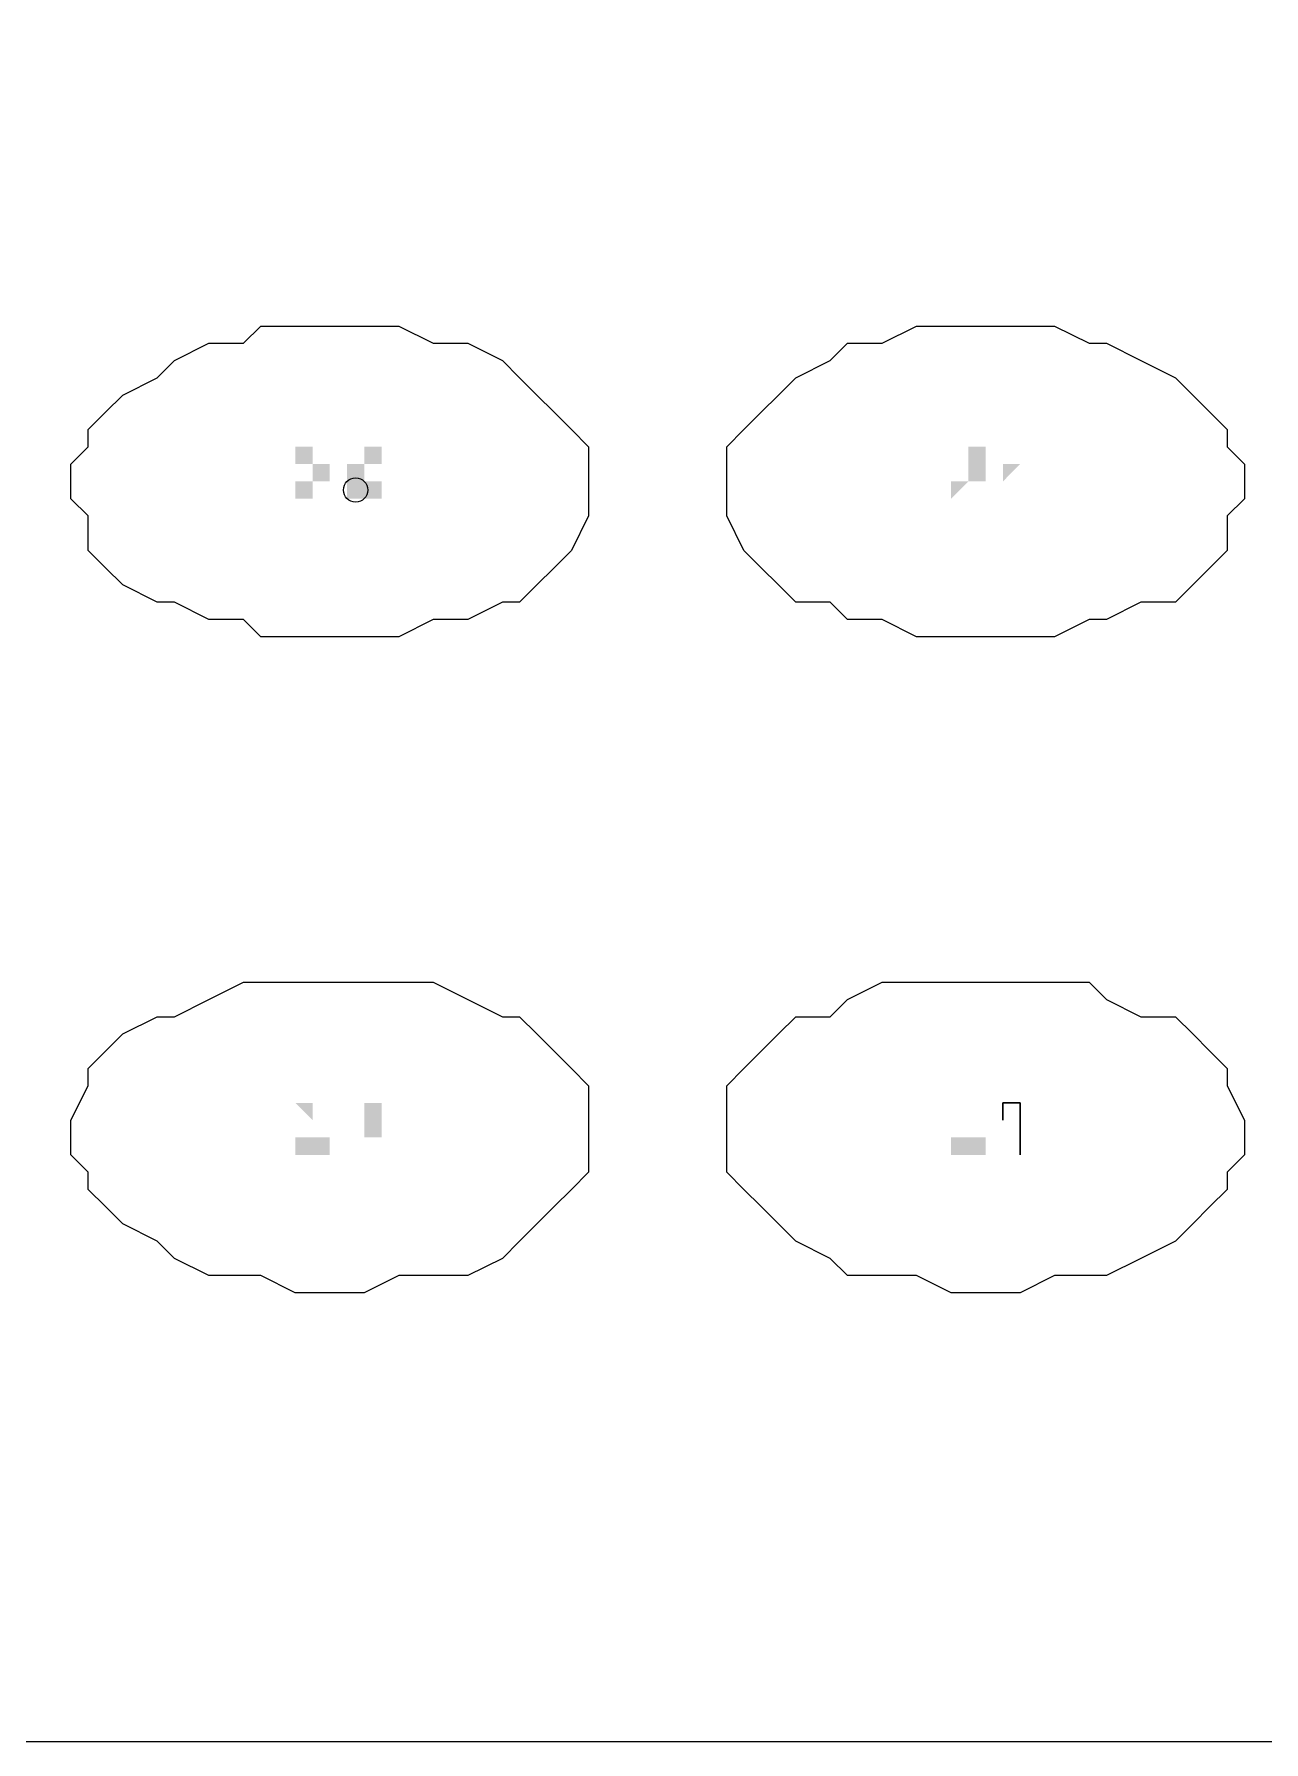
# Model space of a CAD drawing. Header units: millimetres. Extents: x 32.6 to 80.6, y 6.1 to 11.9.
# Drawn here: x 71.021 to 71.97, y 6.112 to 7.429 of the extents above; entities that cross this region are included whole.
import ezdxf

# ---------------------------------------------------------------- set-up
doc = ezdxf.new("R2010")
doc.units = ezdxf.units.MM

msp = doc.modelspace()

# ---------------------------------------------------------------- hatches: boundary and pattern name
for points in [[(71.2495, 7.0704), (71.2229, 7.0704), (71.2229, 7.0704), (71.2229, 7.0704), (71.2229, 7.0704), (71.2229, 7.0704), (71.2229, 7.0704), (71.2229, 7.0704), (71.2229, 7.0704), (71.2229, 7.0704), (71.2229, 7.0704), (71.2229, 7.0704), (71.2229, 7.0704), (71.2229, 7.0704), (71.2229, 7.0704), (71.2229, 7.0704), (71.2229, 7.0704), (71.2229, 7.0704), (71.2229, 7.0704), (71.2229, 7.0704), (71.2229, 7.0704), (71.2229, 7.0704), (71.2229, 7.0837), (71.2229, 7.0837), (71.2229, 7.0837), (71.2229, 7.0837), (71.2362, 7.0837), (71.2362, 7.0837), (71.2362, 7.0837), (71.2362, 7.0837), (71.2362, 7.0837), (71.2362, 7.0837), (71.2362, 7.0837), (71.2362, 7.0837), (71.2362, 7.0837), (71.2362, 7.0837), (71.2362, 7.0837), (71.2362, 7.0837), (71.2362, 7.0837), (71.2362, 7.0837), (71.2362, 7.0837), (71.2362, 7.0837), (71.2362, 7.0837), (71.2362, 7.0837), (71.2362, 7.0837), (71.2362, 7.0837), (71.2362, 7.0837), (71.2362, 7.0837), (71.2362, 7.0837), (71.2362, 7.0837), (71.2362, 7.0837), (71.2362, 7.0837), (71.2362, 7.0837), (71.2362, 7.0837), (71.2362, 7.0971), (71.2495, 7.0971), (71.2495, 7.0971), (71.2495, 7.0971), (71.2495, 7.0971), (71.2495, 7.0971), (71.2495, 7.0971), (71.2495, 7.0971), (71.2495, 7.0971), (71.2495, 7.0971), (71.2495, 7.0971), (71.2495, 7.0971), (71.2495, 7.0971), (71.2495, 7.0971), (71.2495, 7.0971), (71.2495, 7.0971), (71.2495, 7.0971), (71.2495, 7.0971), (71.2495, 7.0971), (71.2495, 7.0971), (71.2495, 7.0971), (71.2495, 7.0971), (71.2495, 7.0971), (71.2495, 7.0971), (71.2495, 7.0971), (71.2495, 7.0971), (71.2495, 7.0971), (71.2495, 7.0971), (71.2495, 7.0971), (71.2495, 7.1104), (71.2495, 7.1104), (71.2362, 7.1104), (71.2362, 7.1104), (71.2362, 7.1104), (71.2362, 7.1104), (71.2362, 7.1104), (71.2362, 7.1104), (71.2362, 7.1104), (71.2362, 7.1104), (71.2362, 7.1104), (71.2362, 7.1104), (71.2362, 7.1104), (71.2362, 7.1104), (71.2362, 7.1104), (71.2362, 7.1104), (71.2362, 7.1104), (71.2362, 7.1104), (71.2362, 7.1104), (71.2362, 7.1104), (71.2362, 7.1104), (71.2362, 7.0971), (71.2362, 7.0971), (71.2362, 7.0971), (71.2362, 7.0971), (71.2362, 7.0971), (71.2362, 7.0971), (71.2362, 7.0971), (71.2362, 7.0971), (71.2362, 7.0971), (71.2362, 7.0971), (71.2362, 7.0971), (71.2362, 7.0971), (71.2362, 7.0971), (71.2362, 7.0971), (71.2229, 7.0971), (71.2229, 7.0971), (71.2229, 7.0971), (71.2229, 7.0971), (71.2229, 7.0971), (71.2229, 7.0971), (71.2229, 7.0971), (71.2229, 7.0971), (71.2229, 7.0971), (71.2229, 7.0971), (71.2229, 7.0971), (71.2229, 7.1104), (71.2229, 7.1104), (71.2229, 7.1104), (71.2229, 7.1104), (71.2229, 7.1104), (71.2229, 7.1104), (71.2229, 7.1104), (71.2229, 7.1104), (71.2229, 7.1104), (71.2362, 7.1104), (71.2362, 7.1104), (71.2362, 7.1104), (71.2362, 7.1104), (71.2362, 7.1104), (71.2362, 7.1104), (71.2362, 7.1104), (71.2362, 7.1104), (71.2362, 7.1104), (71.2362, 7.1104), (71.2362, 7.1104), (71.2362, 7.1104), (71.2362, 7.1104), (71.2362, 7.1104), (71.2362, 7.1104), (71.2362, 7.1104), (71.2362, 7.1104), (71.2362, 7.1104), (71.2362, 7.1104), (71.2362, 7.1104), (71.2362, 7.1104), (71.2362, 7.1104), (71.2362, 7.1104), (71.2362, 7.1104), (71.2495, 7.1104), (71.2495, 7.1104), (71.2495, 7.1104), (71.2495, 7.1104), (71.2495, 7.1104), (71.2495, 7.1104), (71.2495, 7.1104), (71.2495, 7.1104), (71.2495, 7.1104), (71.2495, 7.1104), (71.2495, 7.1104), (71.2495, 7.1104), (71.2495, 7.1104), (71.2495, 7.1104), (71.2495, 7.1104), (71.2495, 7.1104), (71.2495, 7.1104), (71.2495, 7.0971), (71.2495, 7.0971), (71.2495, 7.0971), (71.2495, 7.0971), (71.2495, 7.0971), (71.2495, 7.0971), (71.2495, 7.0971), (71.2495, 7.0971), (71.2495, 7.0971), (71.2495, 7.0971), (71.2495, 7.0971), (71.2495, 7.0971), (71.2495, 7.0971), (71.2495, 7.0971), (71.2495, 7.0971), (71.2495, 7.0971), (71.2495, 7.0971), (71.2495, 7.0971), (71.2495, 7.0971), (71.2495, 7.0971), (71.2495, 7.0971), (71.2495, 7.0971), (71.2495, 7.0971), (71.2495, 7.0971), (71.2495, 7.0971), (71.2495, 7.0837), (71.2495, 7.0837), (71.2495, 7.0837), (71.2495, 7.0837), (71.2495, 7.0837), (71.2495, 7.0837), (71.2495, 7.0837), (71.2495, 7.0837), (71.2495, 7.0837), (71.2495, 7.0837), (71.2495, 7.0837), (71.2495, 7.0837), (71.2495, 7.0837), (71.2495, 7.0837), (71.2495, 7.0837), (71.2495, 7.0837), (71.2495, 7.0837), (71.2495, 7.0837), (71.2362, 7.0837), (71.2362, 7.0837), (71.2362, 7.0837), (71.2362, 7.0837), (71.2362, 7.0837), (71.2362, 7.0837), (71.2362, 7.0837), (71.2362, 7.0837), (71.2362, 7.0837), (71.2362, 7.0837), (71.2362, 7.0837), (71.2362, 7.0837), (71.2362, 7.0837), (71.2362, 7.0837), (71.2362, 7.0837), (71.2362, 7.0704), (71.2362, 7.0704), (71.2362, 7.0704), (71.2362, 7.0704), (71.2362, 7.0704), (71.2362, 7.0704), (71.2362, 7.0704), (71.2362, 7.0704), (71.2362, 7.0704), (71.2362, 7.0704), (71.2362, 7.0704), (71.2362, 7.0704), (71.2495, 7.0704)], [(71.2628, 7.0837), (71.2628, 7.0837), (71.2628, 7.0837), (71.2628, 7.0971), (71.2628, 7.0971), (71.2628, 7.0971), (71.2628, 7.0971), (71.2628, 7.0971), (71.2628, 7.0971), (71.2628, 7.0971), (71.2628, 7.0971), (71.2628, 7.0971), (71.2628, 7.0971), (71.2628, 7.0971), (71.2628, 7.0971), (71.2628, 7.0971), (71.2628, 7.0971), (71.2761, 7.0971), (71.2761, 7.0971), (71.2761, 7.0971), (71.2761, 7.0971), (71.2761, 7.0971), (71.2761, 7.0971), (71.2761, 7.0971), (71.2761, 7.0971), (71.2761, 7.0971), (71.2761, 7.0971), (71.2761, 7.0971), (71.2761, 7.0971), (71.2761, 7.0971), (71.2761, 7.0971), (71.2761, 7.0971), (71.2761, 7.0971), (71.2761, 7.0971), (71.2761, 7.0971), (71.2761, 7.0971), (71.2761, 7.0971), (71.2761, 7.0971), (71.2761, 7.0971), (71.2761, 7.0971), (71.2761, 7.0971), (71.2761, 7.0971), (71.2761, 7.0837), (71.2761, 7.0837), (71.2761, 7.0837), (71.2894, 7.0837), (71.2894, 7.0837), (71.2894, 7.0837), (71.2894, 7.0837), (71.2894, 7.0837), (71.2894, 7.0837), (71.2894, 7.0837), (71.2894, 7.0837), (71.2894, 7.0837), (71.2894, 7.0837), (71.2894, 7.0837), (71.2894, 7.0837), (71.2894, 7.0837), (71.2894, 7.0837), (71.2894, 7.0837), (71.2894, 7.0837), (71.2894, 7.0837), (71.2894, 7.0837), (71.2894, 7.0837), (71.2894, 7.0837), (71.2894, 7.0837), (71.2894, 7.0837), (71.2894, 7.0704), (71.2894, 7.0704), (71.2894, 7.0704), (71.2894, 7.0704), (71.2894, 7.0704), (71.2894, 7.0704), (71.2894, 7.0704), (71.2761, 7.0704), (71.2761, 7.0704), (71.2761, 7.0704), (71.2761, 7.0704), (71.2761, 7.0704), (71.2761, 7.0704), (71.2761, 7.0704), (71.2761, 7.0704), (71.2761, 7.0704), (71.2761, 7.0704), (71.2761, 7.0704), (71.2761, 7.0704), (71.2761, 7.0704), (71.2761, 7.0704), (71.2761, 7.0704), (71.2761, 7.0704), (71.2761, 7.0704), (71.2761, 7.0704), (71.2761, 7.0704), (71.2761, 7.0704), (71.2761, 7.0704), (71.2761, 7.0704), (71.2761, 7.0704), (71.2761, 7.0704), (71.2761, 7.0704), (71.2761, 7.0704), (71.2761, 7.0704), (71.2761, 7.0704), (71.2628, 7.0704), (71.2628, 7.0704), (71.2628, 7.0704), (71.2628, 7.0704), (71.2628, 7.0704), (71.2628, 7.0704), (71.2628, 7.0704), (71.2628, 7.0704), (71.2628, 7.0704), (71.2628, 7.0704), (71.2628, 7.0704), (71.2628, 7.0704), (71.2628, 7.0704), (71.2628, 7.0704), (71.2628, 7.0704), (71.2628, 7.0704), (71.2628, 7.0704), (71.2628, 7.0704), (71.2628, 7.0704), (71.2628, 7.0704), (71.2628, 7.0704), (71.2628, 7.0704), (71.2628, 7.0704), (71.2628, 7.0704), (71.2628, 7.0704), (71.2628, 7.0704), (71.2628, 7.0704), (71.2628, 7.0704), (71.2628, 7.0704), (71.2628, 7.0704), (71.2628, 7.0704), (71.2628, 7.0837), (71.2628, 7.0837), (71.2628, 7.0837), (71.2628, 7.0837), (71.2628, 7.0837), (71.2628, 7.0837), (71.2628, 7.0837), (71.2628, 7.0837), (71.2628, 7.0837), (71.2628, 7.0837), (71.2628, 7.0837), (71.2628, 7.0837), (71.2628, 7.0837), (71.2628, 7.0837), (71.2628, 7.0837), (71.2628, 7.0837), (71.2628, 7.0837), (71.2628, 7.0837), (71.2628, 7.0837), (71.2628, 7.0837), (71.2628, 7.0837), (71.2628, 7.0971), (71.2628, 7.0971), (71.2628, 7.0971), (71.2628, 7.0971), (71.2628, 7.0971), (71.2628, 7.0971), (71.2628, 7.0971), (71.2628, 7.0971), (71.2628, 7.0971), (71.2628, 7.0971), (71.2628, 7.0971), (71.2628, 7.0971), (71.2628, 7.0971), (71.2628, 7.0971), (71.2628, 7.0971), (71.2628, 7.0971), (71.2628, 7.0971), (71.2628, 7.0971), (71.2628, 7.0971), (71.2628, 7.0971), (71.2628, 7.0971), (71.2628, 7.0971), (71.2628, 7.0971), (71.2628, 7.0971), (71.2628, 7.1104), (71.2628, 7.1104), (71.2628, 7.1104), (71.2628, 7.1104), (71.2628, 7.1104), (71.2628, 7.1104), (71.2628, 7.1104), (71.2628, 7.1104), (71.2628, 7.1104), (71.2628, 7.1104), (71.2628, 7.1104), (71.2628, 7.1104), (71.2628, 7.1104), (71.2628, 7.1104), (71.2628, 7.1104), (71.2628, 7.1104), (71.2628, 7.1104), (71.2628, 7.1104), (71.2628, 7.1104), (71.2628, 7.1104), (71.2628, 7.1104), (71.2761, 7.1104), (71.2761, 7.1104), (71.2761, 7.1104), (71.2761, 7.1104), (71.2761, 7.1104), (71.2761, 7.1104), (71.2761, 7.1104), (71.2761, 7.1104), (71.2761, 7.1104), (71.2761, 7.1104), (71.2761, 7.1104), (71.2761, 7.1104), (71.2761, 7.1104), (71.2761, 7.1104), (71.2761, 7.1104), (71.2761, 7.1104), (71.2761, 7.1104), (71.2761, 7.1104), (71.2761, 7.1104), (71.2761, 7.1104), (71.2761, 7.1104), (71.2761, 7.1104), (71.2761, 7.1104), (71.2761, 7.1104), (71.2761, 7.1104), (71.2761, 7.1104), (71.2761, 7.1104), (71.2894, 7.1104), (71.2894, 7.0971), (71.2894, 7.0971), (71.2894, 7.0971), (71.2894, 7.0971), (71.2894, 7.0971), (71.2894, 7.0971), (71.2894, 7.0971), (71.2894, 7.0971), (71.2761, 7.0971), (71.2761, 7.0971), (71.2761, 7.0971), (71.2761, 7.0971), (71.2761, 7.0971), (71.2761, 7.0971), (71.2761, 7.0971), (71.2761, 7.0971), (71.2761, 7.0971), (71.2761, 7.0971), (71.2761, 7.1104), (71.2761, 7.1104), (71.2761, 7.1104), (71.2761, 7.1104), (71.2761, 7.1104), (71.2761, 7.1104), (71.2761, 7.1104), (71.2761, 7.1104), (71.2761, 7.1104), (71.2761, 7.1104), (71.2761, 7.1104), (71.2761, 7.1104), (71.2761, 7.1104), (71.2761, 7.1104), (71.2761, 7.1104), (71.2628, 7.1104), (71.2628, 7.1104), (71.2628, 7.1104), (71.2628, 7.1104), (71.2628, 7.1104), (71.2628, 7.1104), (71.2628, 7.0971), (71.2628, 7.0971), (71.2628, 7.0971), (71.2628, 7.0971), (71.2628, 7.0971), (71.2628, 7.0971), (71.2628, 7.0971), (71.2628, 7.0971), (71.2628, 7.0971), (71.2628, 7.0971), (71.2628, 7.0971), (71.2628, 7.0971), (71.2628, 7.0971), (71.2628, 7.0971), (71.2628, 7.0971), (71.2628, 7.0971), (71.2628, 7.0971), (71.2628, 7.0971), (71.2628, 7.0971), (71.2628, 7.0971), (71.2628, 7.0971), (71.2628, 7.0971), (71.2628, 7.0971), (71.2628, 7.0971), (71.2628, 7.0971), (71.2628, 7.0837), (71.2628, 7.0837), (71.2628, 7.0837)], [(71.7553, 7.0704), (71.7286, 7.0704), (71.7286, 7.0704), (71.7286, 7.0704), (71.7286, 7.0704), (71.7286, 7.0704), (71.7286, 7.0704), (71.7286, 7.0704), (71.7286, 7.0704), (71.7286, 7.0704), (71.7286, 7.0704), (71.7286, 7.0704), (71.7286, 7.0704), (71.7286, 7.0704), (71.7286, 7.0704), (71.7286, 7.0704), (71.7286, 7.0704), (71.7286, 7.0704), (71.7286, 7.0704), (71.7286, 7.0704), (71.7286, 7.0704), (71.7286, 7.0704), (71.7286, 7.0837), (71.7286, 7.0837), (71.7286, 7.0837), (71.7286, 7.0837), (71.7286, 7.0837), (71.7286, 7.0837), (71.7286, 7.0837), (71.7286, 7.0837), (71.7286, 7.0837), (71.7286, 7.0837), (71.7286, 7.0837), (71.7286, 7.0837), (71.7286, 7.0837), (71.7286, 7.0837), (71.742, 7.0837), (71.742, 7.0837), (71.742, 7.0837), (71.742, 7.0837), (71.742, 7.0837), (71.742, 7.0837), (71.742, 7.0837), (71.742, 7.0837), (71.742, 7.0837), (71.742, 7.0837), (71.742, 7.0837), (71.742, 7.0837), (71.742, 7.0837), (71.742, 7.0837), (71.742, 7.0837), (71.742, 7.0837), (71.742, 7.0837), (71.742, 7.0837), (71.742, 7.0971), (71.742, 7.0971), (71.742, 7.0971), (71.742, 7.0971), (71.742, 7.0971), (71.742, 7.0971), (71.742, 7.0971), (71.742, 7.0971), (71.742, 7.0971), (71.742, 7.0971), (71.742, 7.0971), (71.742, 7.0971), (71.742, 7.0971), (71.742, 7.0971), (71.742, 7.0971), (71.742, 7.0971), (71.742, 7.0971), (71.742, 7.0971), (71.742, 7.0971), (71.742, 7.0971), (71.742, 7.0971), (71.742, 7.0971), (71.742, 7.0971), (71.742, 7.0971), (71.742, 7.0971), (71.742, 7.0971), (71.742, 7.0971), (71.742, 7.0971), (71.742, 7.0971), (71.742, 7.1104), (71.742, 7.1104), (71.742, 7.1104), (71.742, 7.1104), (71.742, 7.1104), (71.742, 7.1104), (71.742, 7.1104), (71.742, 7.1104), (71.742, 7.1104), (71.742, 7.1104), (71.742, 7.1104), (71.742, 7.1104), (71.742, 7.1104), (71.742, 7.1104), (71.742, 7.1104), (71.742, 7.1104), (71.7286, 7.1104), (71.7286, 7.1104), (71.7286, 7.1104), (71.7286, 7.1104), (71.7286, 7.1104), (71.7286, 7.0971), (71.7286, 7.0971), (71.7286, 7.0971), (71.7286, 7.0971), (71.7286, 7.0971), (71.7286, 7.0971), (71.7286, 7.0971), (71.7286, 7.0971), (71.7286, 7.0971), (71.7286, 7.0971), (71.7286, 7.0971), (71.7286, 7.0971), (71.7286, 7.0971), (71.7286, 7.0971), (71.7286, 7.0971), (71.7286, 7.0971), (71.7286, 7.0971), (71.7286, 7.0971), (71.7286, 7.0971), (71.7286, 7.0971), (71.7286, 7.0971), (71.7286, 7.0971), (71.7286, 7.0971), (71.7286, 7.0971), (71.7286, 7.0971), (71.7286, 7.1104), (71.7286, 7.1104), (71.7286, 7.1104), (71.7286, 7.1104), (71.7286, 7.1104), (71.7286, 7.1104), (71.7286, 7.1104), (71.7286, 7.1104), (71.7286, 7.1104), (71.7286, 7.1104), (71.7286, 7.1104), (71.7286, 7.1104), (71.7286, 7.1104), (71.7286, 7.1104), (71.7286, 7.1104), (71.7286, 7.1104), (71.7286, 7.1104), (71.7286, 7.1104), (71.7286, 7.1104), (71.742, 7.1104), (71.742, 7.1104), (71.742, 7.1104), (71.742, 7.1104), (71.742, 7.1104), (71.742, 7.1104), (71.742, 7.1104), (71.742, 7.1104), (71.742, 7.1104), (71.742, 7.1104), (71.742, 7.1104), (71.742, 7.1104), (71.742, 7.1104), (71.742, 7.1104), (71.742, 7.1104), (71.742, 7.1104), (71.742, 7.1104), (71.742, 7.1104), (71.742, 7.1104), (71.742, 7.1104), (71.742, 7.1104), (71.742, 7.1104), (71.742, 7.1104), (71.742, 7.1104), (71.742, 7.1104), (71.742, 7.1104), (71.7553, 7.1104), (71.7553, 7.1104), (71.7553, 7.1104), (71.7553, 7.1104), (71.7553, 7.1104), (71.7553, 7.0971), (71.7553, 7.0971), (71.7553, 7.0971), (71.7553, 7.0971), (71.7553, 7.0971), (71.7553, 7.0971), (71.7553, 7.0971), (71.7553, 7.0971), (71.7553, 7.0971), (71.7553, 7.0971), (71.7553, 7.0971), (71.7553, 7.0971), (71.7553, 7.0971), (71.7553, 7.0971), (71.7553, 7.0971), (71.7553, 7.0971), (71.7553, 7.0971), (71.7553, 7.0971), (71.7553, 7.0971), (71.7553, 7.0971), (71.7553, 7.0971), (71.7553, 7.0971), (71.7553, 7.0971), (71.7553, 7.0971), (71.7553, 7.0971), (71.7553, 7.0837), (71.7553, 7.0837), (71.7553, 7.0837), (71.742, 7.0837), (71.742, 7.0837), (71.742, 7.0837), (71.742, 7.0837), (71.742, 7.0837), (71.742, 7.0837), (71.742, 7.0837), (71.742, 7.0837), (71.742, 7.0837), (71.742, 7.0837), (71.742, 7.0837), (71.742, 7.0837), (71.742, 7.0837), (71.742, 7.0837), (71.742, 7.0837), (71.742, 7.0837), (71.742, 7.0837), (71.742, 7.0837), (71.742, 7.0837), (71.742, 7.0837), (71.742, 7.0837), (71.742, 7.0837), (71.742, 7.0837), (71.742, 7.0837), (71.742, 7.0837), (71.742, 7.0837), (71.742, 7.0837), (71.742, 7.0837), (71.742, 7.0837), (71.742, 7.0837), (71.7286, 7.0704), (71.7286, 7.0704), (71.7286, 7.0704), (71.7286, 7.0704), (71.7286, 7.0704), (71.7286, 7.0704), (71.7286, 7.0704), (71.7286, 7.0704), (71.7286, 7.0704), (71.7286, 7.0704), (71.7286, 7.0704), (71.7286, 7.0704), (71.7553, 7.0704)], [(71.7819, 7.1104), (71.7819, 7.1104), (71.7819, 7.1104), (71.7819, 7.1104), (71.7819, 7.0971), (71.7819, 7.0971), (71.7819, 7.0971), (71.7819, 7.0971), (71.7819, 7.0971), (71.7819, 7.0971), (71.7819, 7.0971), (71.7819, 7.0971), (71.7819, 7.0971), (71.7819, 7.0971), (71.7819, 7.0971), (71.7819, 7.0971), (71.7819, 7.0971), (71.7819, 7.0971), (71.7819, 7.0971), (71.7819, 7.0971), (71.7819, 7.0971), (71.7819, 7.0971), (71.7819, 7.0971), (71.7819, 7.0971), (71.7819, 7.0971), (71.7819, 7.0971), (71.7819, 7.0971), (71.7819, 7.0971), (71.7819, 7.0971), (71.7819, 7.0971), (71.7819, 7.0971), (71.7686, 7.0837), (71.7686, 7.0837), (71.7686, 7.0837), (71.7686, 7.0837), (71.7686, 7.0837), (71.7686, 7.0837), (71.7686, 7.0837), (71.7686, 7.0837), (71.7686, 7.0837), (71.7686, 7.0837), (71.7686, 7.0837), (71.7686, 7.0837), (71.7686, 7.0837), (71.7686, 7.0837), (71.7686, 7.0837), (71.7686, 7.0837), (71.7686, 7.0837), (71.7686, 7.0837), (71.7686, 7.0837), (71.7686, 7.0837), (71.7686, 7.0837), (71.7686, 7.0837), (71.7686, 7.0837), (71.7686, 7.0837), (71.7686, 7.0704), (71.7686, 7.0704), (71.7686, 7.0704), (71.7686, 7.0704), (71.7686, 7.0704), (71.7686, 7.0704), (71.7686, 7.0704), (71.7686, 7.0704), (71.7686, 7.0704), (71.7686, 7.0704), (71.7686, 7.0704), (71.7686, 7.0704), (71.7686, 7.0704), (71.7686, 7.0704), (71.7686, 7.0704), (71.7686, 7.0704), (71.7686, 7.0704), (71.7686, 7.0704), (71.7686, 7.0704), (71.7686, 7.0704), (71.7686, 7.0704), (71.7686, 7.0704), (71.7686, 7.0704), (71.7686, 7.0704), (71.7686, 7.0704), (71.7686, 7.0704), (71.7686, 7.0704), (71.7686, 7.0704), (71.7686, 7.0704), (71.7686, 7.0704), (71.7686, 7.0704), (71.7686, 7.0704), (71.7686, 7.0704), (71.7686, 7.0704), (71.7686, 7.0704), (71.7686, 7.0837), (71.7686, 7.0837), (71.7686, 7.0837), (71.7686, 7.0837), (71.7686, 7.0837), (71.7686, 7.0837), (71.7686, 7.0837), (71.7686, 7.0837), (71.7686, 7.0837), (71.7686, 7.0837), (71.7686, 7.0837), (71.7686, 7.0837), (71.7686, 7.0837), (71.7686, 7.0837), (71.7686, 7.0837), (71.7686, 7.0837), (71.7686, 7.0837), (71.7686, 7.0837), (71.7686, 7.0837), (71.7686, 7.0837), (71.7686, 7.0837), (71.7686, 7.0837), (71.7686, 7.0971), (71.7686, 7.0971), (71.7686, 7.0971), (71.7686, 7.0971), (71.7686, 7.0971), (71.7686, 7.0971), (71.7686, 7.0971), (71.7686, 7.0971), (71.7686, 7.0971), (71.7686, 7.0971), (71.7686, 7.0971), (71.7686, 7.0971), (71.7686, 7.0971), (71.7686, 7.0971), (71.7686, 7.0971), (71.7686, 7.0971), (71.7686, 7.0971), (71.7686, 7.0971), (71.7686, 7.0971), (71.7819, 7.0971), (71.7819, 7.0971), (71.7819, 7.0971), (71.7819, 7.0971), (71.7819, 7.0971), (71.7819, 7.0971), (71.7819, 7.0971), (71.7819, 7.0971), (71.7819, 7.1104), (71.7819, 7.1104), (71.7553, 7.1104), (71.7553, 7.1104), (71.7819, 7.1104)], [(71.2495, 6.5913), (71.2495, 6.5913), (71.2495, 6.5913), (71.2495, 6.5913), (71.2495, 6.5913), (71.2495, 6.5913), (71.2495, 6.5913), (71.2495, 6.5913), (71.2495, 6.5913), (71.2495, 6.5913), (71.2495, 6.5913), (71.2495, 6.5913), (71.2495, 6.5913), (71.2495, 6.5913), (71.2495, 6.5913), (71.2495, 6.5913), (71.2495, 6.5913), (71.2495, 6.578), (71.2495, 6.578), (71.2495, 6.578), (71.2495, 6.578), (71.2495, 6.578), (71.2495, 6.578), (71.2495, 6.578), (71.2495, 6.578), (71.2495, 6.578), (71.2495, 6.578), (71.2495, 6.578), (71.2495, 6.578), (71.2495, 6.578), (71.2495, 6.578), (71.2495, 6.578), (71.2495, 6.578), (71.2495, 6.578), (71.2495, 6.578), (71.2495, 6.578), (71.2495, 6.578), (71.2495, 6.578), (71.2495, 6.578), (71.2495, 6.578), (71.2495, 6.578), (71.2495, 6.578), (71.2495, 6.5646), (71.2495, 6.5646), (71.2495, 6.5646), (71.2495, 6.5646), (71.2495, 6.5646), (71.2495, 6.5646), (71.2495, 6.5646), (71.2495, 6.5646), (71.2495, 6.5646), (71.2495, 6.5646), (71.2495, 6.5646), (71.2495, 6.5646), (71.2362, 6.5646), (71.2362, 6.5646), (71.2362, 6.5646), (71.2362, 6.5646), (71.2362, 6.5646), (71.2362, 6.5646), (71.2362, 6.5646), (71.2362, 6.5646), (71.2362, 6.5646), (71.2362, 6.5646), (71.2362, 6.5646), (71.2362, 6.5646), (71.2362, 6.5646), (71.2362, 6.5646), (71.2362, 6.5646), (71.2362, 6.5646), (71.2362, 6.5646), (71.2362, 6.5646), (71.2362, 6.5646), (71.2362, 6.5646), (71.2362, 6.5646), (71.2362, 6.5646), (71.2362, 6.5646), (71.2362, 6.5646), (71.2229, 6.5646), (71.2229, 6.5646), (71.2229, 6.5646), (71.2229, 6.5646), (71.2229, 6.5646), (71.2229, 6.5646), (71.2229, 6.5646), (71.2229, 6.578), (71.2229, 6.578), (71.2229, 6.578), (71.2229, 6.578), (71.2229, 6.578), (71.2229, 6.578), (71.2229, 6.578), (71.2229, 6.578), (71.2229, 6.578), (71.2229, 6.578), (71.2229, 6.578), (71.2229, 6.578), (71.2229, 6.578), (71.2229, 6.578), (71.2229, 6.578), (71.2362, 6.578), (71.2362, 6.578), (71.2362, 6.578), (71.2362, 6.578), (71.2362, 6.578), (71.2362, 6.578), (71.2362, 6.578), (71.2362, 6.578), (71.2362, 6.578), (71.2362, 6.578), (71.2362, 6.578), (71.2362, 6.578), (71.2362, 6.578), (71.2362, 6.578), (71.2362, 6.578), (71.2362, 6.578), (71.2362, 6.578), (71.2362, 6.5646), (71.2362, 6.5646), (71.2362, 6.5646), (71.2362, 6.5646), (71.2362, 6.5646), (71.2362, 6.5646), (71.2362, 6.5646), (71.2362, 6.5646), (71.2362, 6.5646), (71.2362, 6.5646), (71.2362, 6.578), (71.2362, 6.578), (71.2362, 6.578), (71.2362, 6.578), (71.2362, 6.578), (71.2495, 6.578), (71.2495, 6.578), (71.2495, 6.578), (71.2495, 6.578), (71.2495, 6.578), (71.2495, 6.578), (71.2495, 6.578), (71.2495, 6.578), (71.2495, 6.578), (71.2495, 6.578), (71.2495, 6.578), (71.2495, 6.578), (71.2495, 6.578), (71.2495, 6.578), (71.2495, 6.578), (71.2495, 6.578), (71.2495, 6.578), (71.2495, 6.578), (71.2495, 6.578), (71.2495, 6.578), (71.2495, 6.578), (71.2495, 6.578), (71.2495, 6.578), (71.2495, 6.578), (71.2495, 6.5913), (71.2495, 6.5913), (71.2495, 6.5913), (71.2495, 6.5913), (71.2495, 6.5913), (71.2362, 6.5913), (71.2362, 6.5913), (71.2362, 6.5913), (71.2362, 6.5913), (71.2362, 6.5913), (71.2362, 6.5913), (71.2362, 6.5913), (71.2362, 6.5913), (71.2362, 6.5913), (71.2362, 6.5913), (71.2362, 6.5913), (71.2362, 6.5913), (71.2362, 6.5913), (71.2362, 6.5913), (71.2362, 6.5913), (71.2362, 6.5913), (71.2362, 6.5913), (71.2362, 6.5913), (71.2362, 6.5913), (71.2362, 6.5913), (71.2362, 6.5913), (71.2362, 6.5913), (71.2362, 6.5913), (71.2362, 6.5913), (71.2362, 6.5913), (71.2362, 6.5913), (71.2362, 6.5913), (71.2362, 6.5913), (71.2362, 6.5913), (71.2362, 6.5913), (71.2362, 6.5913), (71.2362, 6.5913), (71.2362, 6.5913), (71.2495, 6.5913), (71.2495, 6.5913), (71.2495, 6.5913), (71.2495, 6.5913), (71.2495, 6.5913), (71.2495, 6.5913), (71.2495, 6.5913), (71.2495, 6.6046), (71.2495, 6.6046), (71.2495, 6.6046), (71.2495, 6.6046), (71.2495, 6.6046), (71.2495, 6.6046), (71.2495, 6.6046), (71.2495, 6.6046), (71.2495, 6.6046), (71.2495, 6.6046), (71.2362, 6.6046), (71.2362, 6.6046), (71.2362, 6.6046), (71.2362, 6.6046), (71.2362, 6.6046), (71.2362, 6.6046), (71.2362, 6.6046), (71.2362, 6.6046), (71.2362, 6.6046), (71.2362, 6.6046), (71.2362, 6.6046), (71.2362, 6.6046), (71.2362, 6.6046), (71.2362, 6.6046), (71.2362, 6.6046), (71.2362, 6.6046), (71.2362, 6.6046), (71.2362, 6.6046), (71.2362, 6.6046), (71.2362, 6.6046), (71.2362, 6.6046), (71.2362, 6.6046), (71.2362, 6.6046), (71.2362, 6.6046), (71.2362, 6.6046), (71.2362, 6.6046), (71.2362, 6.6046), (71.2362, 6.6046), (71.2362, 6.6046), (71.2362, 6.6046), (71.2362, 6.6046), (71.2362, 6.5913), (71.2229, 6.6046), (71.2229, 6.6046), (71.2229, 6.6046), (71.2229, 6.6046), (71.2229, 6.6046), (71.2229, 6.6046), (71.2229, 6.6046), (71.2229, 6.6046), (71.2229, 6.6046), (71.2229, 6.6046), (71.2229, 6.6046), (71.2229, 6.6046), (71.2229, 6.6046), (71.2229, 6.6046), (71.2229, 6.6046), (71.2229, 6.6046), (71.2229, 6.6046), (71.2229, 6.6046), (71.2362, 6.6046), (71.2362, 6.6046), (71.2362, 6.6046), (71.2362, 6.6046), (71.2362, 6.6046), (71.2362, 6.6046), (71.2362, 6.6046), (71.2362, 6.6046), (71.2362, 6.6046), (71.2362, 6.6046), (71.2362, 6.6046), (71.2362, 6.6046), (71.2362, 6.6046), (71.2362, 6.6046), (71.2362, 6.6046), (71.2362, 6.6046), (71.2362, 6.6046), (71.2362, 6.6046), (71.2362, 6.6046), (71.2362, 6.6046), (71.2362, 6.6046), (71.2362, 6.6046), (71.2362, 6.6046), (71.2362, 6.6046), (71.2362, 6.6046), (71.2495, 6.6046), (71.2495, 6.6046), (71.2495, 6.6046), (71.2495, 6.6046), (71.2495, 6.6046), (71.2495, 6.6046), (71.2495, 6.6046), (71.2495, 6.6046), (71.2495, 6.6046), (71.2495, 6.6046), (71.2495, 6.6046), (71.2495, 6.6046), (71.2495, 6.6046), (71.2495, 6.6046), (71.2495, 6.6046), (71.2495, 6.6046), (71.2495, 6.6046), (71.2495, 6.6046), (71.2495, 6.6046), (71.2495, 6.6046), (71.2495, 6.6046), (71.2495, 6.6046), (71.2495, 6.6046), (71.2495, 6.6046), (71.2495, 6.6046), (71.2495, 6.5913), (71.2495, 6.5913), (71.2495, 6.5913), (71.2495, 6.5913), (71.2495, 6.5913), (71.2495, 6.5913), (71.2495, 6.5913), (71.2495, 6.5913), (71.2495, 6.5913), (71.2495, 6.5913), (71.2495, 6.5913), (71.2495, 6.5913), (71.2495, 6.5913), (71.2495, 6.5913), (71.2495, 6.5913), (71.2495, 6.5913), (71.2495, 6.5913), (71.2495, 6.5913), (71.2495, 6.5913)], [(71.742, 6.5913), (71.7553, 6.5913), (71.7553, 6.5913), (71.7553, 6.5913), (71.7553, 6.5913), (71.7553, 6.5913), (71.7553, 6.5913), (71.7553, 6.5913), (71.7553, 6.5913), (71.7553, 6.5913), (71.7553, 6.5913), (71.7553, 6.5913), (71.7553, 6.5913), (71.7553, 6.5913), (71.7553, 6.5913), (71.7553, 6.5913), (71.7553, 6.5913), (71.7553, 6.578), (71.7553, 6.578), (71.7553, 6.578), (71.7553, 6.578), (71.7553, 6.578), (71.7553, 6.578), (71.7553, 6.578), (71.7553, 6.578), (71.7553, 6.578), (71.7553, 6.578), (71.7553, 6.578), (71.7553, 6.578), (71.7553, 6.578), (71.7553, 6.578), (71.7553, 6.578), (71.7553, 6.578), (71.7553, 6.578), (71.7553, 6.578), (71.7553, 6.578), (71.7553, 6.578), (71.7553, 6.578), (71.7553, 6.578), (71.7553, 6.578), (71.7553, 6.578), (71.7553, 6.578), (71.7553, 6.5646), (71.7553, 6.5646), (71.7553, 6.5646), (71.7553, 6.5646), (71.7553, 6.5646), (71.7553, 6.5646), (71.7553, 6.5646), (71.7553, 6.5646), (71.7553, 6.5646), (71.7553, 6.5646), (71.742, 6.5646), (71.742, 6.5646), (71.742, 6.5646), (71.742, 6.5646), (71.742, 6.5646), (71.742, 6.5646), (71.742, 6.5646), (71.742, 6.5646), (71.742, 6.5646), (71.742, 6.5646), (71.742, 6.5646), (71.742, 6.5646), (71.742, 6.5646), (71.742, 6.5646), (71.742, 6.5646), (71.742, 6.5646), (71.742, 6.5646), (71.742, 6.5646), (71.742, 6.5646), (71.742, 6.5646), (71.742, 6.5646), (71.742, 6.5646), (71.742, 6.5646), (71.7286, 6.5646), (71.7286, 6.5646), (71.7286, 6.5646), (71.7286, 6.5646), (71.7286, 6.5646), (71.7286, 6.5646), (71.7286, 6.5646), (71.7286, 6.5646), (71.7286, 6.5646), (71.7286, 6.5646), (71.7286, 6.578), (71.7286, 6.578), (71.7286, 6.578), (71.7286, 6.578), (71.7286, 6.578), (71.7286, 6.578), (71.7286, 6.578), (71.7286, 6.578), (71.7286, 6.578), (71.7286, 6.578), (71.7286, 6.578), (71.7286, 6.578), (71.7286, 6.578), (71.7286, 6.578), (71.7286, 6.578), (71.7286, 6.578), (71.7286, 6.578), (71.7286, 6.578), (71.7286, 6.578), (71.7286, 6.578), (71.7286, 6.578), (71.7286, 6.578), (71.742, 6.578), (71.742, 6.578), (71.742, 6.578), (71.742, 6.578), (71.742, 6.578), (71.742, 6.578), (71.742, 6.578), (71.742, 6.578), (71.742, 6.578), (71.742, 6.578), (71.742, 6.5646), (71.742, 6.5646), (71.742, 6.5646), (71.742, 6.5646), (71.742, 6.5646), (71.742, 6.5646), (71.742, 6.5646), (71.742, 6.5646), (71.742, 6.5646), (71.742, 6.5646), (71.742, 6.578), (71.742, 6.578), (71.742, 6.578), (71.742, 6.578), (71.742, 6.578), (71.742, 6.578), (71.742, 6.578), (71.742, 6.578), (71.742, 6.578), (71.7553, 6.578), (71.7553, 6.578), (71.7553, 6.578), (71.7553, 6.578), (71.7553, 6.578), (71.7553, 6.578), (71.7553, 6.578), (71.7553, 6.578), (71.7553, 6.578), (71.7553, 6.578), (71.7553, 6.578), (71.7553, 6.578), (71.7553, 6.578), (71.7553, 6.578), (71.7553, 6.578), (71.7553, 6.578), (71.7553, 6.578), (71.7553, 6.578), (71.7553, 6.578), (71.7553, 6.578), (71.7553, 6.5913), (71.742, 6.5913), (71.742, 6.5913), (71.742, 6.5913), (71.742, 6.5913), (71.742, 6.5913), (71.742, 6.5913), (71.742, 6.5913), (71.742, 6.5913), (71.742, 6.5913), (71.742, 6.5913), (71.742, 6.5913), (71.742, 6.5913), (71.742, 6.5913), (71.742, 6.5913), (71.742, 6.5913), (71.742, 6.5913), (71.742, 6.5913), (71.742, 6.5913), (71.742, 6.5913), (71.742, 6.5913), (71.742, 6.5913), (71.742, 6.5913), (71.742, 6.5913), (71.742, 6.5913), (71.742, 6.5913), (71.742, 6.5913), (71.742, 6.5913), (71.742, 6.5913), (71.742, 6.5913), (71.742, 6.5913), (71.742, 6.5913), (71.742, 6.5913), (71.742, 6.5913), (71.742, 6.5913), (71.742, 6.5913), (71.742, 6.5913), (71.742, 6.5913), (71.742, 6.5913), (71.742, 6.5913), (71.742, 6.5913), (71.742, 6.5913), (71.742, 6.5913), (71.7553, 6.5913), (71.7553, 6.5913), (71.7553, 6.6046), (71.7553, 6.6046), (71.7553, 6.6046), (71.7553, 6.6046), (71.742, 6.6046), (71.742, 6.6046), (71.742, 6.6046), (71.742, 6.6046), (71.742, 6.6046), (71.742, 6.6046), (71.742, 6.6046), (71.742, 6.6046), (71.742, 6.6046), (71.742, 6.6046), (71.742, 6.6046), (71.742, 6.6046), (71.742, 6.6046), (71.742, 6.6046), (71.742, 6.6046), (71.742, 6.6046), (71.742, 6.6046), (71.742, 6.6046), (71.742, 6.6046), (71.742, 6.6046), (71.742, 6.6046), (71.742, 6.6046), (71.742, 6.6046), (71.742, 6.6046), (71.742, 6.6046), (71.742, 6.6046), (71.742, 6.6046), (71.742, 6.6046), (71.742, 6.6046), (71.742, 6.6046), (71.742, 6.6046), (71.742, 6.6046), (71.7286, 6.6046), (71.7286, 6.6046), (71.7286, 6.6046), (71.7286, 6.6046), (71.7286, 6.6046), (71.7286, 6.5913), (71.7286, 6.6046), (71.7286, 6.6046), (71.7286, 6.6046), (71.7286, 6.6046), (71.7286, 6.6046), (71.7286, 6.6046), (71.7286, 6.6046), (71.7286, 6.6046), (71.7286, 6.6046), (71.7286, 6.6046), (71.7286, 6.6046), (71.7286, 6.6046), (71.7286, 6.6046), (71.7286, 6.6046), (71.7286, 6.6046), (71.7286, 6.6046), (71.7286, 6.6046), (71.7286, 6.6046), (71.7286, 6.6046), (71.7286, 6.6046), (71.7286, 6.6046), (71.742, 6.6046), (71.742, 6.6046), (71.742, 6.6046), (71.742, 6.6046), (71.742, 6.6046), (71.742, 6.6046), (71.742, 6.6046), (71.742, 6.6046), (71.742, 6.6046), (71.742, 6.6046), (71.742, 6.6046), (71.742, 6.6046), (71.742, 6.6046), (71.742, 6.6046), (71.742, 6.6046), (71.742, 6.6046), (71.742, 6.6046), (71.742, 6.6046), (71.742, 6.6046), (71.742, 6.6046), (71.742, 6.6046), (71.742, 6.6046), (71.742, 6.6046), (71.742, 6.6046), (71.742, 6.6046), (71.7553, 6.6046), (71.7553, 6.6046), (71.7553, 6.6046), (71.7553, 6.6046), (71.7553, 6.6046), (71.7553, 6.6046), (71.7553, 6.6046), (71.7553, 6.6046), (71.7553, 6.6046), (71.7553, 6.6046), (71.7553, 6.6046), (71.7553, 6.6046), (71.7553, 6.6046), (71.7553, 6.6046), (71.7553, 6.6046), (71.7553, 6.6046), (71.7553, 6.6046), (71.7553, 6.6046), (71.7553, 6.6046), (71.7553, 6.6046), (71.7553, 6.6046), (71.7553, 6.6046), (71.7553, 6.5913), (71.7553, 6.5913), (71.7553, 6.5913), (71.7553, 6.5913), (71.7553, 6.5913), (71.7553, 6.5913), (71.7553, 6.5913), (71.7553, 6.5913), (71.7553, 6.5913), (71.7553, 6.5913), (71.7553, 6.5913), (71.7553, 6.5913), (71.7553, 6.5913), (71.7553, 6.5913), (71.7553, 6.5913), (71.7553, 6.5913), (71.7553, 6.5913), (71.742, 6.5913), (71.742, 6.5913)]]:
    msp.add_hatch(color=256).paths.add_polyline_path(points)
h = msp.add_hatch(color=256)
h.paths.add_polyline_path([(71.2761, 6.6046), (71.2761, 6.6046), (71.2761, 6.6046), (71.2761, 6.6046), (71.2761, 6.6046), (71.2761, 6.6046), (71.2761, 6.6046), (71.2761, 6.6046), (71.2761, 6.6046), (71.2761, 6.6046), (71.2761, 6.6046), (71.2761, 6.6046), (71.2761, 6.6046), (71.2761, 6.6046), (71.2761, 6.6046), (71.2761, 6.6046), (71.2761, 6.6046), (71.2761, 6.6046), (71.2761, 6.6046), (71.2761, 6.6046), (71.2761, 6.6046), (71.2761, 6.6046), (71.2761, 6.6046), (71.2761, 6.6046), (71.2761, 6.6046), (71.2761, 6.6046), (71.2761, 6.6046), (71.2761, 6.6046), (71.2761, 6.6046), (71.2761, 6.6046), (71.2761, 6.6046), (71.2761, 6.6046), (71.2761, 6.6046), (71.2761, 6.6046), (71.2761, 6.6046), (71.2761, 6.6046), (71.2894, 6.6046), (71.2894, 6.6046), (71.2894, 6.6046), (71.2894, 6.6046), (71.2894, 6.5913), (71.2894, 6.5913), (71.2894, 6.5913), (71.2894, 6.5913), (71.2894, 6.5913), (71.2894, 6.5913), (71.2894, 6.5913), (71.2894, 6.5913), (71.2894, 6.5913), (71.2894, 6.5913), (71.2894, 6.5913), (71.2894, 6.5913), (71.2894, 6.5913), (71.2894, 6.5913), (71.2894, 6.5913), (71.2894, 6.5913), (71.2894, 6.5913), (71.2894, 6.5913), (71.2894, 6.5913), (71.2894, 6.578), (71.2894, 6.578), (71.2894, 6.578), (71.2894, 6.578), (71.2894, 6.578), (71.2894, 6.578), (71.2894, 6.578), (71.2894, 6.578), (71.2894, 6.578), (71.2894, 6.578), (71.2894, 6.578), (71.2894, 6.578), (71.2894, 6.578), (71.2894, 6.578), (71.2894, 6.578), (71.2761, 6.578), (71.2761, 6.578), (71.2761, 6.578), (71.2761, 6.578), (71.2761, 6.578), (71.2761, 6.578), (71.2761, 6.578), (71.2761, 6.578), (71.2761, 6.578), (71.2761, 6.578), (71.2761, 6.578), (71.2761, 6.5646), (71.2761, 6.5646), (71.2761, 6.5646), (71.2761, 6.5646), (71.2761, 6.5646), (71.2761, 6.5646), (71.2761, 6.5646), (71.2761, 6.5646), (71.2761, 6.5646), (71.2761, 6.5646), (71.2761, 6.5646), (71.2761, 6.5646), (71.2761, 6.5646), (71.2761, 6.5646), (71.2761, 6.5646), (71.2761, 6.5646), (71.2761, 6.5646), (71.2761, 6.5646), (71.2761, 6.5646), (71.2761, 6.5646), (71.2761, 6.5646), (71.2761, 6.5646), (71.2761, 6.5646), (71.2628, 6.5646), (71.2628, 6.5646), (71.2628, 6.5646), (71.2628, 6.5646), (71.2628, 6.5646), (71.2628, 6.5646), (71.2628, 6.5646), (71.2628, 6.5646), (71.2628, 6.5646), (71.2628, 6.5646), (71.2628, 6.5646), (71.2628, 6.5646), (71.2628, 6.5646), (71.2628, 6.5646), (71.2628, 6.5646), (71.2628, 6.5646), (71.2628, 6.5646), (71.2628, 6.5646), (71.2628, 6.5646), (71.2628, 6.5646), (71.2628, 6.5646), (71.2628, 6.5646), (71.2628, 6.5646), (71.2628, 6.578), (71.2628, 6.578), (71.2628, 6.578), (71.2628, 6.578), (71.2628, 6.578), (71.2628, 6.578), (71.2628, 6.578), (71.2628, 6.578), (71.2628, 6.578), (71.2628, 6.578), (71.2628, 6.578), (71.2628, 6.578), (71.2628, 6.578), (71.2628, 6.578), (71.2628, 6.578), (71.2628, 6.578), (71.2628, 6.578), (71.2628, 6.578), (71.2628, 6.578), (71.2628, 6.578), (71.2628, 6.578), (71.2628, 6.578), (71.2628, 6.578), (71.2628, 6.578), (71.2628, 6.5913), (71.2628, 6.5913), (71.2628, 6.5913), (71.2628, 6.5913), (71.2628, 6.5913), (71.2628, 6.5913), (71.2628, 6.5913), (71.2628, 6.5913), (71.2628, 6.5913), (71.2628, 6.5913), (71.2628, 6.5913), (71.2628, 6.5913), (71.2628, 6.5913), (71.2628, 6.5913), (71.2628, 6.5913), (71.2628, 6.5913), (71.2628, 6.5913), (71.2628, 6.5913), (71.2628, 6.5913), (71.2628, 6.5913), (71.2628, 6.6046), (71.2628, 6.6046), (71.2628, 6.6046), (71.2628, 6.6046), (71.2628, 6.6046), (71.2628, 6.6046), (71.2628, 6.6046), (71.2628, 6.6046), (71.2628, 6.6046), (71.2628, 6.6046), (71.2628, 6.6046), (71.2628, 6.6046), (71.2628, 6.6046), (71.2628, 6.6046), (71.2628, 6.6046), (71.2628, 6.6046), (71.2628, 6.6046), (71.2628, 6.6046), (71.2628, 6.6046), (71.2628, 6.6046), (71.2628, 6.6046), (71.2628, 6.6046), (71.2628, 6.6046), (71.2628, 6.6046), (71.2628, 6.6046), (71.2628, 6.6046), (71.2628, 6.6046), (71.2628, 6.6046), (71.2628, 6.6046), (71.2628, 6.6046), (71.2628, 6.6046), (71.2628, 6.6046), (71.2628, 6.6046), (71.2761, 6.6046), (71.2761, 6.6046), (71.2761, 6.6046)], flags=0)
h.paths.add_polyline_path([(71.2761, 6.5646), (71.2761, 6.5646), (71.2761, 6.5646), (71.2761, 6.5646), (71.2761, 6.5646), (71.2761, 6.578), (71.2761, 6.578), (71.2761, 6.578), (71.2761, 6.578), (71.2761, 6.578), (71.2761, 6.578), (71.2761, 6.578), (71.2761, 6.578), (71.2761, 6.578), (71.2761, 6.578), (71.2761, 6.578), (71.2761, 6.578), (71.2761, 6.578), (71.2761, 6.578), (71.2761, 6.578), (71.2761, 6.578), (71.2761, 6.578), (71.2761, 6.578), (71.2761, 6.578), (71.2761, 6.578), (71.2761, 6.578), (71.2761, 6.578), (71.2761, 6.578), (71.2761, 6.578), (71.2761, 6.578), (71.2761, 6.578), (71.2761, 6.578), (71.2761, 6.578), (71.2761, 6.578), (71.2761, 6.5913), (71.2761, 6.5913), (71.2761, 6.5913), (71.2761, 6.5913), (71.2761, 6.5913), (71.2761, 6.5913), (71.2761, 6.5913), (71.2761, 6.5913), (71.2761, 6.5913), (71.2761, 6.5913), (71.2761, 6.5913), (71.2761, 6.5913), (71.2761, 6.5913), (71.2761, 6.5913), (71.2761, 6.5913), (71.2761, 6.5913), (71.2761, 6.5913), (71.2761, 6.5913), (71.2761, 6.5913), (71.2761, 6.5913), (71.2761, 6.5913), (71.2761, 6.6046), (71.2761, 6.6046), (71.2761, 6.6046), (71.2761, 6.6046), (71.2761, 6.6046), (71.2761, 6.6046), (71.2761, 6.6046), (71.2761, 6.6046), (71.2761, 6.6046), (71.2761, 6.6046), (71.2761, 6.6046), (71.2761, 6.6046), (71.2761, 6.6046), (71.2761, 6.6046), (71.2761, 6.6046), (71.2761, 6.6046), (71.2761, 6.6046), (71.2761, 6.6046), (71.2761, 6.6046), (71.2761, 6.6046), (71.2761, 6.6046), (71.2761, 6.6046), (71.2761, 6.6046), (71.2628, 6.6046), (71.2628, 6.6046), (71.2628, 6.6046), (71.2628, 6.6046), (71.2628, 6.6046), (71.2628, 6.6046), (71.2628, 6.6046), (71.2628, 6.6046), (71.2628, 6.6046), (71.2628, 6.6046), (71.2628, 6.6046), (71.2628, 6.6046), (71.2628, 6.6046), (71.2628, 6.6046), (71.2628, 6.6046), (71.2628, 6.6046), (71.2628, 6.6046), (71.2628, 6.6046), (71.2628, 6.6046), (71.2628, 6.6046), (71.2628, 6.6046), (71.2628, 6.5913), (71.2628, 6.5913), (71.2628, 6.5913), (71.2628, 6.5913), (71.2628, 6.5913), (71.2628, 6.5913), (71.2628, 6.5913), (71.2628, 6.5913), (71.2628, 6.5913), (71.2628, 6.5913), (71.2628, 6.5913), (71.2628, 6.5913), (71.2628, 6.5913), (71.2628, 6.5913), (71.2628, 6.5913), (71.2628, 6.5913), (71.2628, 6.5913), (71.2628, 6.5913), (71.2628, 6.5913), (71.2628, 6.5913), (71.2628, 6.578), (71.2628, 6.578), (71.2628, 6.578), (71.2628, 6.578), (71.2628, 6.578), (71.2628, 6.578), (71.2628, 6.578), (71.2628, 6.578), (71.2628, 6.578), (71.2628, 6.578), (71.2628, 6.578), (71.2628, 6.578), (71.2628, 6.578), (71.2628, 6.578), (71.2628, 6.578), (71.2628, 6.578), (71.2628, 6.578), (71.2628, 6.578), (71.2628, 6.578), (71.2628, 6.578), (71.2628, 6.578), (71.2628, 6.578), (71.2628, 6.578), (71.2628, 6.578), (71.2628, 6.578), (71.2628, 6.578), (71.2628, 6.578), (71.2628, 6.578), (71.2628, 6.5646), (71.2628, 6.5646), (71.2761, 6.5646), (71.2761, 6.5646), (71.2761, 6.5646)], flags=0)

# ---------------------------------------------------------------- linework, layer by layer
for points in [[(78.477, 10.5577), (78.477, 6.1121), (34.6461, 6.1121), (34.6461, 10.5577)], [(71.4491, 7.0837), (71.4491, 7.0704), (71.4491, 7.0571), (71.4358, 7.0305), (71.4225, 7.0172), (71.4092, 7.0039), (71.3959, 6.9906), (71.3826, 6.9906), (71.356, 6.9773), (71.3293, 6.9773), (71.3027, 6.9639), (71.2761, 6.9639), (71.2495, 6.9639), (71.2229, 6.9639), (71.1962, 6.9639), (71.1829, 6.9773), (71.1563, 6.9773), (71.1297, 6.9906), (71.1164, 6.9906), (71.0898, 7.0039), (71.0764, 7.0172), (71.0631, 7.0305), (71.0631, 7.0571), (71.0498, 7.0704), (71.0498, 7.0837), (71.0498, 7.0971), (71.0631, 7.1104), (71.0631, 7.1237), (71.0764, 7.137), (71.0898, 7.1503), (71.1164, 7.1636), (71.1297, 7.1769), (71.1563, 7.1902), (71.1829, 7.1902), (71.1962, 7.2035), (71.2229, 7.2035), (71.2495, 7.2035), (71.2761, 7.2035), (71.3027, 7.2035), (71.3293, 7.1902), (71.356, 7.1902), (71.3826, 7.1769), (71.3959, 7.1636), (71.4092, 7.1503), (71.4225, 7.137), (71.4358, 7.1237), (71.4491, 7.1104), (71.4491, 7.0971)], [(71.9549, 7.0837), (71.9549, 7.0704), (71.9416, 7.0571), (71.9416, 7.0305), (71.9283, 7.0172), (71.915, 7.0039), (71.9017, 6.9906), (71.8751, 6.9906), (71.8484, 6.9773), (71.8351, 6.9773), (71.8085, 6.9639), (71.7819, 6.9639), (71.7553, 6.9639), (71.7286, 6.9639), (71.702, 6.9639), (71.6754, 6.9773), (71.6488, 6.9773), (71.6355, 6.9906), (71.6089, 6.9906), (71.5955, 7.0039), (71.5822, 7.0172), (71.5689, 7.0305), (71.5556, 7.0571), (71.5556, 7.0704), (71.5556, 7.0837), (71.5556, 7.0971), (71.5556, 7.1104), (71.5689, 7.1237), (71.5822, 7.137), (71.5955, 7.1503), (71.6089, 7.1636), (71.6355, 7.1769), (71.6488, 7.1902), (71.6754, 7.1902), (71.702, 7.2035), (71.7286, 7.2035), (71.7553, 7.2035), (71.7819, 7.2035), (71.8085, 7.2035), (71.8351, 7.1902), (71.8484, 7.1902), (71.8751, 7.1769), (71.9017, 7.1636), (71.915, 7.1503), (71.9283, 7.137), (71.9416, 7.1237), (71.9416, 7.1104), (71.9549, 7.0971)], [(71.4491, 6.578), (71.4491, 6.5646), (71.4491, 6.5513), (71.4358, 6.538), (71.4225, 6.5247), (71.4092, 6.5114), (71.3959, 6.4981), (71.3826, 6.4848), (71.356, 6.4715), (71.3293, 6.4715), (71.3027, 6.4715), (71.2761, 6.4582), (71.2495, 6.4582), (71.2229, 6.4582), (71.1962, 6.4715), (71.1829, 6.4715), (71.1563, 6.4715), (71.1297, 6.4848), (71.1164, 6.4981), (71.0898, 6.5114), (71.0764, 6.5247), (71.0631, 6.538), (71.0631, 6.5513), (71.0498, 6.5646), (71.0498, 6.578), (71.0498, 6.5913), (71.0631, 6.6179), (71.0631, 6.6312), (71.0764, 6.6445), (71.0898, 6.6578), (71.1164, 6.6711), (71.1297, 6.6711), (71.1563, 6.6844), (71.1829, 6.6977), (71.1962, 6.6977), (71.2229, 6.6977), (71.2495, 6.6977), (71.2761, 6.6977), (71.3027, 6.6977), (71.3293, 6.6977), (71.356, 6.6844), (71.3826, 6.6711), (71.3959, 6.6711), (71.4092, 6.6578), (71.4225, 6.6445), (71.4358, 6.6312), (71.4491, 6.6179), (71.4491, 6.5913)], [(71.9549, 6.578), (71.9549, 6.5646), (71.9416, 6.5513), (71.9416, 6.538), (71.9283, 6.5247), (71.915, 6.5114), (71.9017, 6.4981), (71.8751, 6.4848), (71.8484, 6.4715), (71.8351, 6.4715), (71.8085, 6.4715), (71.7819, 6.4582), (71.7553, 6.4582), (71.7286, 6.4582), (71.702, 6.4715), (71.6754, 6.4715), (71.6488, 6.4715), (71.6355, 6.4848), (71.6089, 6.4981), (71.5955, 6.5114), (71.5822, 6.5247), (71.5689, 6.538), (71.5556, 6.5513), (71.5556, 6.5646), (71.5556, 6.578), (71.5556, 6.5913), (71.5556, 6.6179), (71.5689, 6.6312), (71.5822, 6.6445), (71.5955, 6.6578), (71.6089, 6.6711), (71.6355, 6.6711), (71.6488, 6.6844), (71.6754, 6.6977), (71.702, 6.6977), (71.7286, 6.6977), (71.7553, 6.6977), (71.7819, 6.6977), (71.8085, 6.6977), (71.8351, 6.6977), (71.8484, 6.6844), (71.8751, 6.6711), (71.9017, 6.6711), (71.915, 6.6578), (71.9283, 6.6445), (71.9416, 6.6312), (71.9416, 6.6179), (71.9549, 6.5913)], [(71.7819, 6.5646), (71.7819, 6.5646), (71.7819, 6.6046), (71.7686, 6.6046), (71.7686, 6.6046), (71.7686, 6.6046), (71.7686, 6.6046), (71.7686, 6.6046), (71.7686, 6.6046), (71.7686, 6.5913), (71.7686, 6.5913), (71.7686, 6.5913), (71.7686, 6.5913), (71.7686, 6.5913), (71.7686, 6.5913), (71.7686, 6.5913), (71.7686, 6.5913), (71.7686, 6.5913), (71.7686, 6.5913), (71.7686, 6.5913), (71.7686, 6.5913), (71.7686, 6.5913), (71.7686, 6.5913), (71.7686, 6.5913), (71.7686, 6.6046), (71.7686, 6.6046), (71.7686, 6.6046), (71.7686, 6.6046), (71.7686, 6.6046), (71.7686, 6.6046), (71.7686, 6.6046), (71.7686, 6.6046), (71.7686, 6.6046), (71.7686, 6.6046), (71.7686, 6.6046), (71.7686, 6.6046), (71.7686, 6.6046), (71.7686, 6.6046), (71.7686, 6.6046), (71.7686, 6.6046), (71.7686, 6.6046), (71.7686, 6.6046), (71.7686, 6.6046), (71.7686, 6.6046), (71.7686, 6.6046), (71.7819, 6.6046), (71.7819, 6.6046), (71.7819, 6.6046), (71.7819, 6.6046), (71.7819, 6.6046), (71.7819, 6.6046), (71.7819, 6.6046), (71.7819, 6.6046), (71.7819, 6.6046), (71.7819, 6.6046)]]:
    msp.add_lwpolyline(points, close=True)
msp.add_circle((71.2694, 7.0771), 0.00941)

doc.saveas('drawing.dxf')
